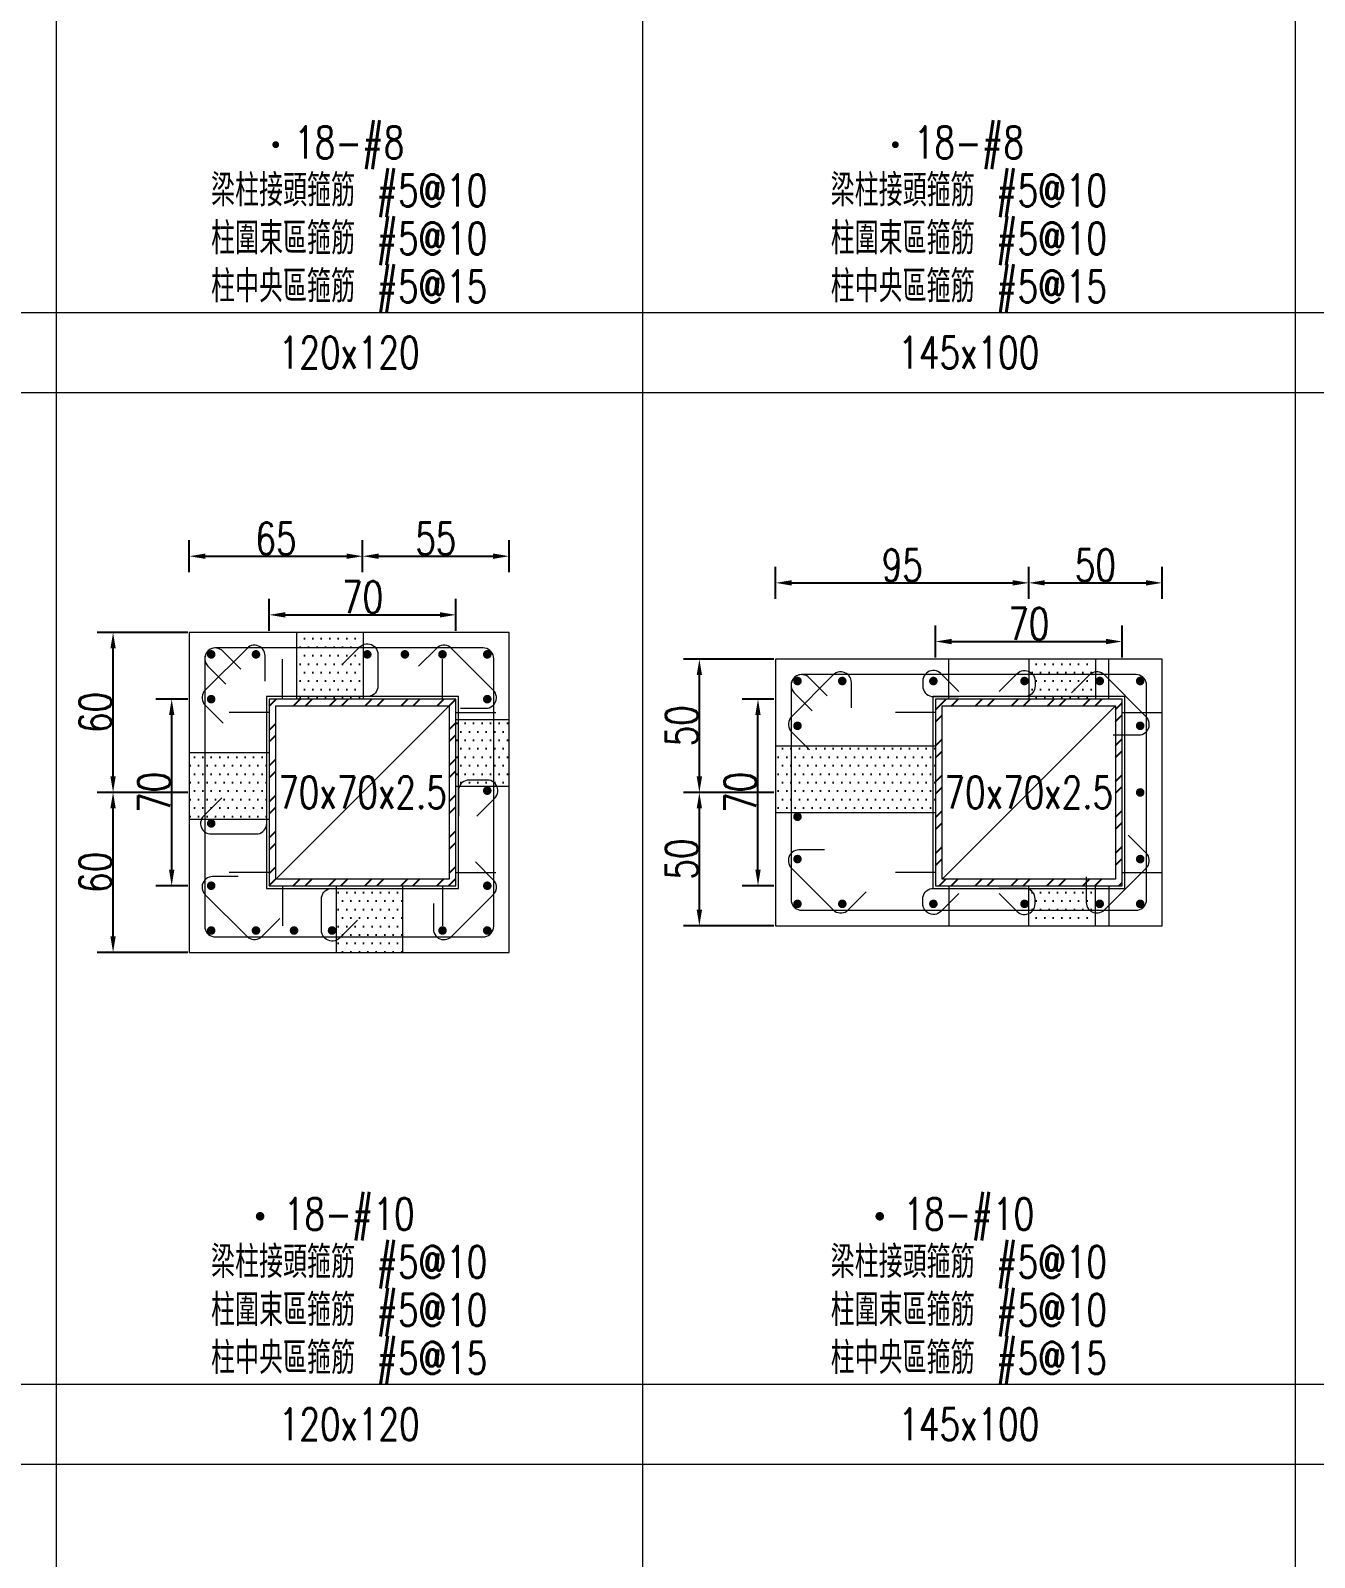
# Model space of a CAD drawing. Header units: millimetres. Extents: x 0 to 3905, y 0 to 8880.
# Drawn here: x 2440 to 2922, y 1573 to 2146 of the extents above; entities that cross this region are included whole.
import ezdxf
from ezdxf.enums import TextEntityAlignment as Align

# ---------------------------------------------------------------- set-up
doc = ezdxf.new("R2010")
doc.units = ezdxf.units.MM
doc.layers.get('DEFPOINTS').update_dxf_attribs({"color": 3})
for name, color, linetype in [('Hatch線', 6, 'Continuous'), ('TC-鋼粱', 132, 'Continuous'), ('主筋斷面', 2, 'Continuous'), ('文字-主筋根數', 7, 'Continuous'), ('文字-剪力筋 中央區', 7, 'Continuous'), ('文字-剪力筋-BC', 7, 'Continuous'), ('文字-剪力筋-圍束區', 7, 'Continuous'), ('文字-斷面尺寸', 7, 'Continuous'), ('文字-輔助字', 7, 'Continuous'), ('柱斷面線', 4, 'Continuous'), ('標註字', 4, 'Continuous'), ('箍筋線', 1, 'Continuous'), ('網格線', 7, 'Continuous'), ('鋼柱', 11, 'Continuous')]:
    doc.layers.add(name, color=color, linetype=linetype)
doc.styles.add('note', font='txt.shx', dxfattribs={"width": 0.75, "height": 12})
doc.styles.add('txt', font='txt.shx', dxfattribs={"height": 0.2, "bigfont": 'chineset.shx'})
doc.dimstyles.new('RCAD_DIM', dxfattribs={"dimtxt": 12, "dimasz": 6, "dimexe": 6, "dimexo": 0.625, "dimtad": 1, "dimdec": 0, "dimdsep": 46, "dimtxsty": 'note', "dimcen": 2.5, "dimclrd": 256, "dimclre": 256, "dimclrt": 256, "dimadec": 0, "dimazin": 0, "dimtfac": 1, "dimtmove": 0, "dimatfit": 3, "dimfxl": 0, "dimtolj": 1, "dimarcsym": 0})

# ---------------------------------------------------------------- blocks, each defined once
blk = doc.blocks.new('*D1362')
at = {"layer": 'DEFPOINTS', "color": 0}
for p in [(2600, 1926.62), (2530, 1920), (2600, 1920)]:
    blk.add_point(p, dxfattribs=at)
at = {"layer": '標註字', "lineweight": -2}
for p, q in [((2530, 1920.62), (2530, 1932.62)), ((2600, 1920.62), (2600, 1932.62)), ((2536, 1926.62), (2594, 1926.62))]:
    blk.add_line(p, q, dxfattribs=at)
at = {"layer": '標註字'}
for points in [[(2536, 1927.62), (2536, 1925.62), (2530, 1926.62)], [(2594, 1925.62), (2594, 1927.62), (2600, 1926.62)]]:
    blk.add_solid(points, dxfattribs=at)
at = {"layer": '標註字', "insert": (2565, 1933.25), "char_height": 12, "attachment_point": 5, "style": 'note'}
blk.add_mtext('\\A1;70', dxfattribs=at)
blk = doc.blocks.new('*D1363')
at = {"layer": 'DEFPOINTS', "color": 0}
for p in [(2493.38, 1895), (2500, 1895), (2500, 1825)]:
    blk.add_point(p, dxfattribs=at)
at = {"layer": '標註字', "lineweight": -2}
for p, q in [((2499.38, 1895), (2487.38, 1895)), ((2493.38, 1831), (2493.38, 1889)), ((2499.38, 1825), (2487.38, 1825))]:
    blk.add_line(p, q, dxfattribs=at)
at = {"layer": '標註字'}
for points in [[(2494.38, 1889), (2492.38, 1889), (2493.38, 1895)], [(2492.38, 1831), (2494.38, 1831), (2493.38, 1825)]]:
    blk.add_solid(points, dxfattribs=at)
at = {"layer": '標註字', "insert": (2486.75, 1860), "char_height": 12, "attachment_point": 5, "rotation": 90, "style": 'note'}
blk.add_mtext('\\A1;70', dxfattribs=at)
blk = doc.blocks.new('*D1364')
at = {"layer": 'DEFPOINTS', "color": 0}
for p in [(2565, 1948.62), (2500, 1942), (2565, 1942)]:
    blk.add_point(p, dxfattribs=at)
at = {"layer": '標註字', "lineweight": -2}
for p, q in [((2500, 1942.62), (2500, 1954.62)), ((2565, 1942.62), (2565, 1954.62)), ((2506, 1948.62), (2559, 1948.62))]:
    blk.add_line(p, q, dxfattribs=at)
at = {"layer": '標註字'}
for points in [[(2506, 1949.62), (2506, 1947.62), (2500, 1948.62)], [(2559, 1947.62), (2559, 1949.62), (2565, 1948.62)]]:
    blk.add_solid(points, dxfattribs=at)
at = {"layer": '標註字', "insert": (2532.5, 1955.25), "char_height": 12, "attachment_point": 5, "style": 'note'}
blk.add_mtext('\\A1;65', dxfattribs=at)
blk = doc.blocks.new('*D1365')
at = {"layer": 'DEFPOINTS', "color": 0}
for p in [(2620, 1948.62), (2565, 1942), (2620, 1942)]:
    blk.add_point(p, dxfattribs=at)
at = {"layer": '標註字', "lineweight": -2}
for p, q in [((2565, 1942.62), (2565, 1954.62)), ((2620, 1942.62), (2620, 1954.62)), ((2571, 1948.62), (2614, 1948.62))]:
    blk.add_line(p, q, dxfattribs=at)
at = {"layer": '標註字'}
for points in [[(2571, 1949.62), (2571, 1947.62), (2565, 1948.62)], [(2614, 1947.62), (2614, 1949.62), (2620, 1948.62)]]:
    blk.add_solid(points, dxfattribs=at)
at = {"layer": '標註字', "insert": (2592.5, 1955.25), "char_height": 12, "attachment_point": 5, "style": 'note'}
blk.add_mtext('\\A1;55', dxfattribs=at)
blk = doc.blocks.new('*D1366')
at = {"layer": 'DEFPOINTS', "color": 0}
for p in [(2471.38, 1860), (2500, 1860), (2500, 1800)]:
    blk.add_point(p, dxfattribs=at)
at = {"layer": '標註字', "lineweight": -2}
for p, q in [((2499.38, 1860), (2465.38, 1860)), ((2471.38, 1806), (2471.38, 1854)), ((2499.38, 1800), (2465.38, 1800))]:
    blk.add_line(p, q, dxfattribs=at)
at = {"layer": '標註字'}
for points in [[(2472.38, 1854), (2470.38, 1854), (2471.38, 1860)], [(2470.38, 1806), (2472.38, 1806), (2471.38, 1800)]]:
    blk.add_solid(points, dxfattribs=at)
at = {"layer": '標註字', "insert": (2464.75, 1830), "char_height": 12, "attachment_point": 5, "rotation": 90, "style": 'note'}
blk.add_mtext('\\A1;60', dxfattribs=at)
blk = doc.blocks.new('*D1367')
at = {"layer": 'DEFPOINTS', "color": 0}
for p in [(2471.38, 1920), (2500, 1920), (2500, 1860)]:
    blk.add_point(p, dxfattribs=at)
at = {"layer": '標註字', "lineweight": -2}
for p, q in [((2499.38, 1920), (2465.38, 1920)), ((2471.38, 1866), (2471.38, 1914)), ((2499.38, 1860), (2465.38, 1860))]:
    blk.add_line(p, q, dxfattribs=at)
at = {"layer": '標註字'}
for points in [[(2472.38, 1914), (2470.38, 1914), (2471.38, 1920)], [(2470.38, 1866), (2472.38, 1866), (2471.38, 1860)]]:
    blk.add_solid(points, dxfattribs=at)
at = {"layer": '標註字', "insert": (2464.75, 1890), "char_height": 12, "attachment_point": 5, "rotation": 90, "style": 'note'}
blk.add_mtext('\\A1;60', dxfattribs=at)
blk = doc.blocks.new('Circle_Filled')
at = {"const_width": 0.5}
blk.add_lwpolyline([(-0.25, 0, 1), (0.25, 0, 1)], format="xyb", close=True, dxfattribs=at)
blk = doc.blocks.new('*D1494')
at = {"layer": 'DEFPOINTS', "color": 0}
for p in [(2850, 1916.62), (2780, 1910), (2850, 1910)]:
    blk.add_point(p, dxfattribs=at)
at = {"layer": '標註字', "lineweight": -2}
for p, q in [((2780, 1910.62), (2780, 1922.62)), ((2850, 1910.62), (2850, 1922.62)), ((2786, 1916.62), (2844, 1916.62))]:
    blk.add_line(p, q, dxfattribs=at)
at = {"layer": '標註字'}
for points in [[(2786, 1917.62), (2786, 1915.62), (2780, 1916.62)], [(2844, 1915.62), (2844, 1917.62), (2850, 1916.62)]]:
    blk.add_solid(points, dxfattribs=at)
at = {"layer": '標註字', "insert": (2815, 1923.25), "char_height": 12, "attachment_point": 5, "style": 'note'}
blk.add_mtext('\\A1;70', dxfattribs=at)
blk = doc.blocks.new('*D1495')
at = {"layer": 'DEFPOINTS', "color": 0}
for p in [(2713.38, 1895), (2720, 1895), (2720, 1825)]:
    blk.add_point(p, dxfattribs=at)
at = {"layer": '標註字', "lineweight": -2}
for p, q in [((2719.38, 1895), (2707.38, 1895)), ((2713.38, 1831), (2713.38, 1889)), ((2719.38, 1825), (2707.38, 1825))]:
    blk.add_line(p, q, dxfattribs=at)
at = {"layer": '標註字'}
for points in [[(2714.38, 1889), (2712.38, 1889), (2713.38, 1895)], [(2712.38, 1831), (2714.38, 1831), (2713.38, 1825)]]:
    blk.add_solid(points, dxfattribs=at)
at = {"layer": '標註字', "insert": (2706.75, 1860), "char_height": 12, "attachment_point": 5, "rotation": 90, "style": 'note'}
blk.add_mtext('\\A1;70', dxfattribs=at)
blk = doc.blocks.new('*D1496')
at = {"layer": 'DEFPOINTS', "color": 0}
for p in [(2815, 1938.62), (2720, 1932), (2815, 1932)]:
    blk.add_point(p, dxfattribs=at)
at = {"layer": '標註字', "lineweight": -2}
for p, q in [((2720, 1932.62), (2720, 1944.62)), ((2815, 1932.62), (2815, 1944.62)), ((2726, 1938.62), (2809, 1938.62))]:
    blk.add_line(p, q, dxfattribs=at)
at = {"layer": '標註字'}
for points in [[(2726, 1939.62), (2726, 1937.62), (2720, 1938.62)], [(2809, 1937.62), (2809, 1939.62), (2815, 1938.62)]]:
    blk.add_solid(points, dxfattribs=at)
at = {"layer": '標註字', "insert": (2767.5, 1945.25), "char_height": 12, "attachment_point": 5, "style": 'note'}
blk.add_mtext('\\A1;95', dxfattribs=at)
blk = doc.blocks.new('*D1497')
at = {"layer": 'DEFPOINTS', "color": 0}
for p in [(2865, 1938.62), (2815, 1932), (2865, 1932)]:
    blk.add_point(p, dxfattribs=at)
at = {"layer": '標註字', "lineweight": -2}
for p, q in [((2815, 1932.62), (2815, 1944.62)), ((2865, 1932.62), (2865, 1944.62)), ((2821, 1938.62), (2859, 1938.62))]:
    blk.add_line(p, q, dxfattribs=at)
at = {"layer": '標註字'}
for points in [[(2821, 1939.62), (2821, 1937.62), (2815, 1938.62)], [(2859, 1937.62), (2859, 1939.62), (2865, 1938.62)]]:
    blk.add_solid(points, dxfattribs=at)
at = {"layer": '標註字', "insert": (2840, 1945.25), "char_height": 12, "attachment_point": 5, "style": 'note'}
blk.add_mtext('\\A1;50', dxfattribs=at)
blk = doc.blocks.new('*D1498')
at = {"layer": 'DEFPOINTS', "color": 0}
for p in [(2691.38, 1860), (2720, 1860), (2720, 1810)]:
    blk.add_point(p, dxfattribs=at)
at = {"layer": '標註字', "lineweight": -2}
for p, q in [((2719.38, 1860), (2685.38, 1860)), ((2691.38, 1816), (2691.38, 1854)), ((2719.38, 1810), (2685.38, 1810))]:
    blk.add_line(p, q, dxfattribs=at)
at = {"layer": '標註字'}
for points in [[(2692.38, 1854), (2690.38, 1854), (2691.38, 1860)], [(2690.38, 1816), (2692.38, 1816), (2691.38, 1810)]]:
    blk.add_solid(points, dxfattribs=at)
at = {"layer": '標註字', "insert": (2684.75, 1835), "char_height": 12, "attachment_point": 5, "rotation": 90, "style": 'note'}
blk.add_mtext('\\A1;50', dxfattribs=at)
blk = doc.blocks.new('*D1499')
at = {"layer": 'DEFPOINTS', "color": 0}
for p in [(2691.38, 1910), (2720, 1910), (2720, 1860)]:
    blk.add_point(p, dxfattribs=at)
at = {"layer": '標註字', "lineweight": -2}
for p, q in [((2719.38, 1910), (2685.38, 1910)), ((2691.38, 1866), (2691.38, 1904)), ((2719.38, 1860), (2685.38, 1860))]:
    blk.add_line(p, q, dxfattribs=at)
at = {"layer": '標註字'}
for points in [[(2692.38, 1904), (2690.38, 1904), (2691.38, 1910)], [(2690.38, 1866), (2692.38, 1866), (2691.38, 1860)]]:
    blk.add_solid(points, dxfattribs=at)
at = {"layer": '標註字', "insert": (2684.75, 1885), "char_height": 12, "attachment_point": 5, "rotation": 90, "style": 'note'}
blk.add_mtext('\\A1;50', dxfattribs=at)

msp = doc.modelspace()

# ---------------------------------------------------------------- hatches: boundary and pattern name
at = {"layer": 'Hatch線'}
h = msp.add_hatch(dxfattribs=at)
h.set_pattern_fill('ANSI32', color=256, style=0)
h.paths.add_polyline_path([(2530, 1825), (2600, 1825), (2600, 1895), (2530, 1895)], flags=17)
h.paths.add_polyline_path([(2532.5, 1827.5), (2532.5, 1892.5), (2597.5, 1892.5), (2597.5, 1827.5)])
h = msp.add_hatch(dxfattribs=at)
h.set_pattern_fill('ANSI32', color=256, style=0)
h.paths.add_polyline_path([(2780, 1825), (2850, 1825), (2850, 1895), (2780, 1895)], flags=17)
h.paths.add_polyline_path([(2782.5, 1827.5), (2782.5, 1892.5), (2847.5, 1892.5), (2847.5, 1827.5)])
at = {"layer": 'TC-鋼粱'}
h = msp.add_hatch(dxfattribs=at)
h.set_pattern_fill('DOTS', color=256, scale=2, style=0)
h.paths.add_polyline_path([(2565.17, 1920), (2540.17, 1920), (2540.17, 1895), (2565.17, 1895)], flags=17)
h = msp.add_hatch(dxfattribs=at)
h.set_pattern_fill('DOTS', color=256, scale=2, style=0)
h.paths.add_polyline_path([(2840, 1910), (2815, 1910), (2815, 1895), (2840, 1895)], flags=17)
h = msp.add_hatch(dxfattribs=at)
h.set_pattern_fill('DOTS', color=256, scale=2, style=0)
h.paths.add_polyline_path([(2620, 1862.28), (2620, 1887.28), (2600, 1887.28), (2600, 1862.28)], flags=17)
h = msp.add_hatch(dxfattribs=at)
h.set_pattern_fill('DOTS', color=256, scale=2, style=0)
h.paths.add_polyline_path([(2500, 1875), (2500, 1850), (2530, 1850), (2530, 1875)], flags=17)
h = msp.add_hatch(dxfattribs=at)
h.set_pattern_fill('DOTS', color=256, scale=2, style=0)
h.paths.add_polyline_path([(2720, 1877.5), (2720, 1852.5), (2780, 1852.5), (2780, 1877.5)], flags=17)
h = msp.add_hatch(dxfattribs=at)
h.set_pattern_fill('DOTS', color=256, scale=2, style=0)
h.paths.add_polyline_path([(2555.17, 1800), (2580.17, 1800), (2580.17, 1825), (2555.17, 1825)], flags=17)
h = msp.add_hatch(dxfattribs=at)
h.set_pattern_fill('DOTS', color=256, scale=2, style=0)
h.paths.add_polyline_path([(2815, 1810), (2840, 1810), (2840, 1825), (2815, 1825)], flags=17)

# ---------------------------------------------------------------- linework, layer by layer
at = {"layer": 'DEFPOINTS', "lineweight": 5}
for points in [[(2535, 1895), (2535, 1910)], [(2595, 1895), (2595, 1910)], [(2785, 1895), (2785, 1910)], [(2845, 1895), (2845, 1910)], [(2530, 1824), (2601, 1824), (2601, 1896), (2529, 1896), (2529, 1824), (2530, 1824)], [(2780, 1824), (2851, 1824), (2851, 1896), (2779, 1896), (2779, 1824), (2780, 1824)], [(2532.5, 1827.5), (2597.5, 1892.5)], [(2782.5, 1827.5), (2847.5, 1892.5)], [(2530, 1890), (2515, 1890)], [(2600, 1890), (2615, 1890)], [(2780, 1890), (2765, 1890)], [(2850, 1890), (2865, 1890)], [(2530, 1830), (2515, 1830)], [(2600, 1830), (2615, 1830)], [(2780, 1830), (2765, 1830)], [(2850, 1830), (2865, 1830)], [(2535, 1825), (2535, 1810)], [(2595, 1825), (2595, 1810)], [(2785, 1825), (2785, 1810)], [(2845, 1825), (2845, 1810)]]:
    msp.add_lwpolyline(points, dxfattribs=at)
at = {"layer": 'TC-鋼粱', "lineweight": 5}
for points in [[(2540.17, 1920), (2540.17, 1895)], [(2565.17, 1920), (2565.17, 1895)], [(2815, 1910), (2815, 1895)], [(2840, 1910), (2840, 1895)], [(2620, 1887.28), (2600, 1887.28)], [(2500, 1875), (2530, 1875)], [(2720, 1877.5), (2780, 1877.5)], [(2620, 1862.28), (2600, 1862.28)], [(2720, 1852.5), (2780, 1852.5)], [(2500, 1850), (2530, 1850)], [(2555.17, 1800), (2555.17, 1825)], [(2580.17, 1800), (2580.17, 1825)], [(2815, 1810), (2815, 1825)], [(2840, 1810), (2840, 1825)]]:
    msp.add_lwpolyline(points, dxfattribs=at)
at = {"layer": '柱斷面線', "lineweight": 5}
for points in [[(2500, 1800), (2620, 1800), (2620, 1920), (2500, 1920), (2500, 1800)], [(2720, 1810), (2865, 1810), (2865, 1910), (2720, 1910), (2720, 1810)]]:
    msp.add_lwpolyline(points, dxfattribs=at)
at = {"layer": '箍筋線', "lineweight": 5}
for points in [[(2528.43, 1901.71), (2528.43, 1911.25), (2528.37, 1911.92), (2528.2, 1912.56), (2527.93, 1913.17), (2527.56, 1913.73), (2527.1, 1914.22), (2526.57, 1914.62), (2525.97, 1914.92), (2525.34, 1915.13), (2524.67, 1915.22), (2524.01, 1915.2), (2523.35, 1915.07), (2522.73, 1914.83), (2522.15, 1914.49), (2521.64, 1914.06), (2505.94, 1898.36), (2505.49, 1897.83), (2505.15, 1897.23), (2504.91, 1896.58), (2504.79, 1895.89), (2504.79, 1895.2), (2504.91, 1894.52), (2505.15, 1893.87), (2505.49, 1893.27), (2505.94, 1892.74), (2512.68, 1885.99)], [(2519.33, 1906.29), (2512.58, 1913.04), (2512.07, 1913.47), (2511.49, 1913.81), (2510.87, 1914.05), (2510.22, 1914.18), (2509.55, 1914.2), (2508.89, 1914.11), (2508.25, 1913.9), (2507.66, 1913.6), (2507.12, 1913.19), (2506.66, 1912.71), (2506.29, 1912.15), (2506.02, 1911.54), (2505.85, 1910.9), (2505.79, 1910.23), (2505.79, 1809.77), (2505.86, 1809.08), (2506.03, 1808.41), (2506.33, 1807.78), (2506.72, 1807.21), (2507.21, 1806.72), (2507.78, 1806.33), (2508.41, 1806.03), (2509.08, 1805.86), (2509.77, 1805.79), (2610.23, 1805.79), (2610.92, 1805.86), (2611.59, 1806.03), (2612.22, 1806.33), (2612.79, 1806.72), (2613.28, 1807.21), (2613.67, 1807.78), (2613.97, 1808.41), (2614.14, 1809.08), (2614.21, 1809.77), (2614.21, 1910.23), (2614.14, 1910.92), (2613.97, 1911.59), (2613.67, 1912.22), (2613.28, 1912.79), (2612.79, 1913.28), (2612.22, 1913.67), (2611.59, 1913.97), (2610.92, 1914.14), (2610.23, 1914.21), (2509.77, 1914.21), (2509.1, 1914.15), (2508.46, 1913.98), (2507.85, 1913.71), (2507.29, 1913.34), (2506.81, 1912.88), (2506.4, 1912.34), (2506.1, 1911.75), (2505.89, 1911.11), (2505.8, 1910.45), (2505.82, 1909.78), (2505.95, 1909.13), (2506.19, 1908.51), (2506.53, 1907.93), (2506.96, 1907.42), (2513.71, 1900.67)], [(2557.22, 1907.86), (2563.97, 1914.61), (2564.48, 1915.04), (2565.06, 1915.38), (2565.68, 1915.62), (2566.34, 1915.75), (2567, 1915.77), (2567.67, 1915.68), (2568.3, 1915.47), (2568.9, 1915.17), (2569.43, 1914.76), (2569.89, 1914.28), (2570.26, 1913.72), (2570.53, 1913.11), (2570.7, 1912.47), (2570.76, 1911.8), (2570.76, 1899.96), (2570.7, 1899.26), (2570.52, 1898.6), (2570.22, 1897.97), (2569.83, 1897.4), (2569.34, 1896.91), (2568.77, 1896.51), (2568.14, 1896.22), (2567.47, 1896.04), (2566.78, 1895.98), (2557.24, 1895.98)], [(2601.71, 1891.57), (2611.25, 1891.57), (2611.92, 1891.63), (2612.56, 1891.8), (2613.17, 1892.07), (2613.73, 1892.44), (2614.22, 1892.9), (2614.62, 1893.43), (2614.92, 1894.03), (2615.13, 1894.66), (2615.22, 1895.33), (2615.2, 1895.99), (2615.07, 1896.65), (2614.83, 1897.27), (2614.49, 1897.85), (2614.06, 1898.36), (2598.36, 1914.06), (2597.83, 1914.51), (2597.23, 1914.85), (2596.58, 1915.09), (2595.89, 1915.21), (2595.2, 1915.21), (2594.52, 1915.09), (2593.87, 1914.85), (2593.27, 1914.51), (2592.74, 1914.06), (2585.99, 1907.32)], [(2748.43, 1891.71), (2748.43, 1901.25), (2748.37, 1901.92), (2748.2, 1902.56), (2747.93, 1903.17), (2747.56, 1903.73), (2747.1, 1904.22), (2746.57, 1904.62), (2745.97, 1904.92), (2745.34, 1905.13), (2744.67, 1905.22), (2744.01, 1905.2), (2743.35, 1905.07), (2742.73, 1904.83), (2742.15, 1904.49), (2741.64, 1904.06), (2725.94, 1888.36), (2725.49, 1887.83), (2725.15, 1887.23), (2724.91, 1886.58), (2724.79, 1885.89), (2724.79, 1885.2), (2724.91, 1884.52), (2725.15, 1883.87), (2725.49, 1883.27), (2725.94, 1882.74), (2732.68, 1875.99)], [(2739.33, 1896.29), (2732.58, 1903.04), (2732.07, 1903.47), (2731.49, 1903.81), (2730.87, 1904.05), (2730.22, 1904.18), (2729.55, 1904.2), (2728.89, 1904.11), (2728.25, 1903.9), (2727.66, 1903.6), (2727.12, 1903.19), (2726.66, 1902.71), (2726.29, 1902.15), (2726.02, 1901.54), (2725.85, 1900.9), (2725.79, 1900.23), (2725.79, 1819.77), (2725.86, 1819.08), (2726.03, 1818.41), (2726.33, 1817.78), (2726.72, 1817.21), (2727.21, 1816.72), (2727.78, 1816.33), (2728.41, 1816.03), (2729.08, 1815.86), (2729.77, 1815.79), (2855.23, 1815.79), (2855.92, 1815.86), (2856.59, 1816.03), (2857.22, 1816.33), (2857.79, 1816.72), (2858.28, 1817.21), (2858.67, 1817.78), (2858.97, 1818.41), (2859.14, 1819.08), (2859.21, 1819.77), (2859.21, 1900.23), (2859.14, 1900.92), (2858.97, 1901.59), (2858.67, 1902.22), (2858.28, 1902.79), (2857.79, 1903.28), (2857.22, 1903.67), (2856.59, 1903.97), (2855.92, 1904.14), (2855.23, 1904.21), (2729.77, 1904.21), (2729.1, 1904.15), (2728.46, 1903.98), (2727.85, 1903.71), (2727.29, 1903.34), (2726.81, 1902.88), (2726.4, 1902.34), (2726.1, 1901.75), (2725.89, 1901.11), (2725.8, 1900.45), (2725.82, 1899.78), (2725.95, 1899.13), (2726.19, 1898.51), (2726.53, 1897.93), (2726.96, 1897.42), (2733.71, 1890.67)], [(2788.75, 1897.86), (2782.01, 1904.61), (2781.5, 1905.04), (2780.92, 1905.38), (2780.3, 1905.62), (2779.64, 1905.75), (2778.97, 1905.77), (2778.31, 1905.68), (2777.67, 1905.47), (2777.08, 1905.17), (2776.55, 1904.77), (2776.09, 1904.28), (2775.72, 1903.72), (2775.44, 1903.11), (2775.28, 1902.47), (2775.22, 1901.8), (2775.22, 1899.96), (2775.28, 1899.27), (2775.46, 1898.6), (2775.75, 1897.97), (2776.15, 1897.4), (2776.64, 1896.91), (2777.21, 1896.51), (2777.84, 1896.22), (2778.5, 1896.04), (2779.19, 1895.98), (2788.73, 1895.98)], [(2803.83, 1897.86), (2810.58, 1904.61), (2811.09, 1905.04), (2811.66, 1905.38), (2812.29, 1905.62), (2812.94, 1905.75), (2813.61, 1905.77), (2814.27, 1905.68), (2814.91, 1905.47), (2815.5, 1905.17), (2816.04, 1904.77), (2816.5, 1904.28), (2816.87, 1903.72), (2817.14, 1903.11), (2817.31, 1902.47), (2817.36, 1901.8), (2817.36, 1899.96), (2817.3, 1899.27), (2817.13, 1898.6), (2816.83, 1897.97), (2816.44, 1897.4), (2815.95, 1896.91), (2815.38, 1896.51), (2814.75, 1896.22), (2814.08, 1896.04), (2813.39, 1895.98), (2803.85, 1895.98)], [(2846.71, 1881.57), (2856.25, 1881.57), (2856.92, 1881.63), (2857.56, 1881.8), (2858.17, 1882.07), (2858.73, 1882.44), (2859.22, 1882.9), (2859.62, 1883.43), (2859.92, 1884.03), (2860.13, 1884.66), (2860.22, 1885.33), (2860.2, 1885.99), (2860.07, 1886.65), (2859.83, 1887.27), (2859.49, 1887.85), (2859.06, 1888.36), (2843.36, 1904.06), (2842.83, 1904.51), (2842.23, 1904.85), (2841.58, 1905.09), (2840.89, 1905.21), (2840.2, 1905.21), (2839.52, 1905.09), (2838.87, 1904.85), (2838.27, 1904.51), (2837.74, 1904.06), (2830.99, 1897.32)], [(2607.86, 1851.11), (2614.61, 1857.86), (2615.04, 1858.37), (2615.38, 1858.94), (2615.62, 1859.57), (2615.75, 1860.22), (2615.77, 1860.89), (2615.68, 1861.55), (2615.47, 1862.19), (2615.17, 1862.78), (2614.76, 1863.32), (2614.28, 1863.78), (2613.72, 1864.15), (2613.11, 1864.42), (2612.47, 1864.59), (2611.8, 1864.64), (2604.96, 1864.64), (2604.26, 1864.58), (2603.6, 1864.4), (2602.97, 1864.11), (2602.4, 1863.71), (2601.91, 1863.22), (2601.51, 1862.66), (2601.22, 1862.03), (2601.04, 1861.36), (2600.98, 1860.67), (2600.98, 1851.13)], [(2512.14, 1857.95), (2505.39, 1851.2), (2504.96, 1850.69), (2504.62, 1850.12), (2504.38, 1849.49), (2504.25, 1848.84), (2504.23, 1848.17), (2504.32, 1847.51), (2504.53, 1846.87), (2504.83, 1846.28), (2505.24, 1845.74), (2505.72, 1845.28), (2506.28, 1844.91), (2506.89, 1844.64), (2507.53, 1844.47), (2508.2, 1844.42), (2525.04, 1844.42), (2525.74, 1844.48), (2526.4, 1844.66), (2527.03, 1844.95), (2527.6, 1845.35), (2528.09, 1845.84), (2528.49, 1846.4), (2528.78, 1847.03), (2528.96, 1847.7), (2529.02, 1848.39), (2529.02, 1857.93)], [(2836.57, 1828.29), (2836.57, 1818.75), (2836.63, 1818.08), (2836.8, 1817.44), (2837.07, 1816.83), (2837.44, 1816.27), (2837.9, 1815.78), (2838.43, 1815.38), (2839.03, 1815.08), (2839.66, 1814.87), (2840.33, 1814.78), (2840.99, 1814.8), (2841.65, 1814.93), (2842.27, 1815.17), (2842.85, 1815.51), (2843.36, 1815.94), (2859.06, 1831.64), (2859.51, 1832.17), (2859.85, 1832.77), (2860.09, 1833.42), (2860.21, 1834.11), (2860.21, 1834.8), (2860.09, 1835.48), (2859.85, 1836.13), (2859.51, 1836.73), (2859.06, 1837.26), (2852.32, 1844.01)], [(2591.57, 1818.29), (2591.57, 1808.75), (2591.63, 1808.08), (2591.8, 1807.44), (2592.07, 1806.83), (2592.44, 1806.27), (2592.9, 1805.78), (2593.43, 1805.38), (2594.03, 1805.08), (2594.66, 1804.87), (2595.33, 1804.78), (2595.99, 1804.8), (2596.65, 1804.93), (2597.27, 1805.17), (2597.85, 1805.51), (2598.36, 1805.94), (2614.06, 1821.64), (2614.51, 1822.17), (2614.85, 1822.77), (2615.09, 1823.42), (2615.21, 1824.11), (2615.21, 1824.8), (2615.09, 1825.48), (2614.85, 1826.13), (2614.51, 1826.73), (2614.06, 1827.26), (2607.32, 1834.01)], [(2738.29, 1838.43), (2728.75, 1838.43), (2728.08, 1838.37), (2727.44, 1838.2), (2726.83, 1837.93), (2726.27, 1837.56), (2725.78, 1837.1), (2725.38, 1836.57), (2725.08, 1835.97), (2724.87, 1835.34), (2724.78, 1834.67), (2724.8, 1834.01), (2724.93, 1833.35), (2725.17, 1832.73), (2725.51, 1832.15), (2725.94, 1831.64), (2741.64, 1815.94), (2742.17, 1815.49), (2742.77, 1815.15), (2743.42, 1814.91), (2744.11, 1814.79), (2744.8, 1814.79), (2745.48, 1814.91), (2746.13, 1815.15), (2746.73, 1815.49), (2747.26, 1815.94), (2754.01, 1822.68)], [(2518.29, 1828.43), (2508.75, 1828.43), (2508.08, 1828.37), (2507.44, 1828.2), (2506.83, 1827.93), (2506.27, 1827.56), (2505.78, 1827.1), (2505.38, 1826.57), (2505.08, 1825.97), (2504.87, 1825.34), (2504.78, 1824.67), (2504.8, 1824.01), (2504.93, 1823.35), (2505.17, 1822.73), (2505.51, 1822.15), (2505.94, 1821.64), (2521.64, 1805.94), (2522.17, 1805.49), (2522.77, 1805.15), (2523.42, 1804.91), (2524.11, 1804.79), (2524.8, 1804.79), (2525.48, 1804.91), (2526.13, 1805.15), (2526.73, 1805.49), (2527.26, 1805.94), (2534.01, 1812.68)], [(2563.12, 1812.14), (2556.37, 1805.39), (2555.86, 1804.96), (2555.29, 1804.62), (2554.66, 1804.38), (2554.01, 1804.25), (2553.34, 1804.23), (2552.68, 1804.32), (2552.04, 1804.53), (2551.45, 1804.83), (2550.91, 1805.24), (2550.45, 1805.72), (2550.08, 1806.28), (2549.81, 1806.89), (2549.64, 1807.53), (2549.59, 1808.2), (2549.59, 1820.04), (2549.65, 1820.74), (2549.83, 1821.4), (2550.12, 1822.03), (2550.52, 1822.6), (2551.01, 1823.09), (2551.57, 1823.49), (2552.2, 1823.78), (2552.87, 1823.96), (2553.56, 1824.02), (2563.1, 1824.02)], [(2788.75, 1822.14), (2782.01, 1815.39), (2781.5, 1814.96), (2780.92, 1814.62), (2780.3, 1814.38), (2779.64, 1814.25), (2778.97, 1814.23), (2778.31, 1814.32), (2777.67, 1814.53), (2777.08, 1814.83), (2776.55, 1815.23), (2776.09, 1815.72), (2775.72, 1816.28), (2775.44, 1816.89), (2775.28, 1817.53), (2775.22, 1818.2), (2775.22, 1820.04), (2775.28, 1820.73), (2775.46, 1821.4), (2775.75, 1822.03), (2776.15, 1822.6), (2776.64, 1823.09), (2777.21, 1823.49), (2777.84, 1823.78), (2778.5, 1823.96), (2779.19, 1824.02), (2788.73, 1824.02)], [(2803.83, 1822.14), (2810.58, 1815.39), (2811.09, 1814.96), (2811.66, 1814.62), (2812.29, 1814.38), (2812.94, 1814.25), (2813.61, 1814.23), (2814.27, 1814.32), (2814.91, 1814.53), (2815.5, 1814.83), (2816.04, 1815.23), (2816.5, 1815.72), (2816.87, 1816.28), (2817.14, 1816.89), (2817.31, 1817.53), (2817.36, 1818.2), (2817.36, 1820.04), (2817.3, 1820.73), (2817.13, 1821.4), (2816.83, 1822.03), (2816.44, 1822.6), (2815.95, 1823.09), (2815.38, 1823.49), (2814.75, 1823.78), (2814.08, 1823.96), (2813.39, 1824.02), (2803.85, 1824.02)]]:
    msp.add_lwpolyline(points, dxfattribs=at)
at = {"layer": '網格線', "lineweight": 5}
for points in [[(2450, 2412), (2450, 2040)], [(2670, 2412), (2670, 2040)], [(2915, 2412), (2915, 2040)], [(2220, 2040), (2450, 2040)], [(2450, 2040), (2670, 2040)], [(2450, 2040), (2450, 2010)], [(2670, 2040), (2915, 2040)], [(2670, 2040), (2670, 2010)], [(2915, 2040), (3125, 2040)], [(2915, 2040), (2915, 2010)], [(2220, 2010), (2450, 2010)], [(2450, 2010), (2670, 2010)], [(2450, 2010), (2450, 1638)], [(2670, 2010), (2915, 2010)], [(2670, 2010), (2670, 1638)], [(2915, 2010), (3125, 2010)], [(2915, 2010), (2915, 1638)], [(2220, 1638), (2450, 1638)], [(2450, 1638), (2670, 1638)], [(2450, 1638), (2450, 1608)], [(2670, 1638), (2915, 1638)], [(2670, 1638), (2670, 1608)], [(2915, 1638), (3125, 1638)], [(2915, 1638), (2915, 1608)], [(2220, 1608), (2450, 1608)], [(2450, 1608), (2670, 1608)], [(2450, 1608), (2450, 1236)], [(2670, 1608), (2915, 1608)], [(2670, 1608), (2670, 1236)], [(2915, 1608), (3125, 1608)], [(2915, 1608), (2915, 1236)]]:
    msp.add_lwpolyline(points, dxfattribs=at)
at = {"layer": '鋼柱', "lineweight": 5}
for points in [[(2530, 1825), (2600, 1825), (2600, 1895), (2530, 1895), (2530, 1825)], [(2532.5, 1827.5), (2532.5, 1892.5), (2597.5, 1892.5), (2597.5, 1827.5), (2532.5, 1827.5)], [(2780, 1825), (2850, 1825), (2850, 1895), (2780, 1895), (2780, 1825)], [(2782.5, 1827.5), (2782.5, 1892.5), (2847.5, 1892.5), (2847.5, 1827.5), (2782.5, 1827.5)]]:
    msp.add_lwpolyline(points, dxfattribs=at)

# ---------------------------------------------------------------- block references
at = {"layer": '主筋斷面', "lineweight": 5}
for p, xscale, yscale in [((2532.42, 2103), 2.539999961853027, 2.539999961853027), ((2764.92, 2103), 2.539999961853027, 2.539999961853027), ((2508.2, 1911.8), 3.220000028610229, 3.220000028610229), ((2525, 1911.8), 3.220000028610229, 3.220000028610229), ((2566.78, 1911.8), 3.220000028610229, 3.220000028610229), ((2580.89, 1911.8), 3.220000028610229, 3.220000028610229), ((2595, 1911.8), 3.220000028610229, 3.220000028610229), ((2611.8, 1911.8), 3.220000028610229, 3.220000028610229), ((2728.2, 1901.8), 3.220000028610229, 3.220000028610229), ((2745, 1901.8), 3.220000028610229, 3.220000028610229), ((2779.19, 1901.8), 3.220000028610229, 3.220000028610229), ((2813.39, 1901.8), 3.220000028610229, 3.220000028610229), ((2841.61, 1901.8), 3.220000028610229, 3.220000028610229), ((2856.8, 1901.8), 3.220000028610229, 3.220000028610229), ((2508.2, 1895), 3.220000028610229, 3.220000028610229), ((2611.8, 1895), 3.220000028610229, 3.220000028610229), ((2728.2, 1885), 3.220000028610229, 3.220000028610229), ((2856.8, 1885), 3.220000028610229, 3.220000028610229), ((2611.8, 1860.67), 3.220000028610229, 3.220000028610229), ((2856.8, 1860), 3.220000028610229, 3.220000028610229), ((2728.2, 1850.89), 3.220000028610229, 3.220000028610229), ((2508.2, 1848.39), 3.220000028610229, 3.220000028610229), ((2728.2, 1835), 3.220000028610229, 3.220000028610229), ((2856.8, 1835), 3.220000028610229, 3.220000028610229), ((2508.2, 1825), 3.220000028610229, 3.220000028610229), ((2611.8, 1825), 3.220000028610229, 3.220000028610229), ((2728.2, 1818.2), 3.220000028610229, 3.220000028610229), ((2745, 1818.2), 3.220000028610229, 3.220000028610229), ((2779.19, 1818.2), 3.220000028610229, 3.220000028610229), ((2813.39, 1818.2), 3.220000028610229, 3.220000028610229), ((2841.61, 1818.2), 3.220000028610229, 3.220000028610229), ((2856.8, 1818.2), 3.220000028610229, 3.220000028610229), ((2508.2, 1808.2), 3.220000028610229, 3.220000028610229), ((2525, 1808.2), 3.220000028610229, 3.220000028610229), ((2539.28, 1808.2), 3.220000028610229, 3.220000028610229), ((2553.56, 1808.2), 3.220000028610229, 3.220000028610229), ((2595, 1808.2), 3.220000028610229, 3.220000028610229), ((2611.8, 1808.2), 3.220000028610229, 3.220000028610229), ((2526.56, 1701), 3.220000028610229, 3.220000028610229), ((2759.06, 1701), 3.220000028610229, 3.220000028610229)]:
    msp.add_blockref('Circle_Filled', p, dxfattribs=dict(at, xscale=xscale, yscale=yscale))

# ---------------------------------------------------------------- texts
at = {"layer": '文字-主筋根數', "style": 'txt', "width": 0.75}
for s, p in [('18-#8', (2560, 2103)), ('18-#8', (2792.5, 2103)), ('18-#10', (2560, 1701)), ('18-#10', (2792.5, 1701))]:
    msp.add_text(s, height=12, dxfattribs=at).set_placement(p, align=Align.MIDDLE)
at = {"layer": '文字-剪力筋 中央區', "style": 'txt', "width": 0.75}
for p in [(2560, 2049), (2792.5, 2049), (2560, 1647), (2792.5, 1647)]:
    msp.add_text('柱中央區箍筋 #5@15', height=12, dxfattribs=at).set_placement(p, align=Align.MIDDLE)
at = {"layer": '文字-剪力筋-BC', "style": 'txt', "width": 0.75}
for p in [(2560, 2085), (2792.5, 2085), (2560, 1683), (2792.5, 1683)]:
    msp.add_text('梁柱接頭箍筋 #5@10', height=12, dxfattribs=at).set_placement(p, align=Align.MIDDLE)
at = {"layer": '文字-剪力筋-圍束區', "style": 'txt', "width": 0.75}
for p in [(2560, 2067), (2792.5, 2067), (2560, 1665), (2792.5, 1665)]:
    msp.add_text('柱圍束區箍筋 #5@10', height=12, dxfattribs=at).set_placement(p, align=Align.MIDDLE)
at = {"layer": '文字-斷面尺寸', "style": 'txt', "width": 0.75}
for s, p in [('120x120', (2560, 2025)), ('145x100', (2792.5, 2025)), ('120x120', (2560, 1623)), ('145x100', (2792.5, 1623))]:
    msp.add_text(s, height=12, dxfattribs=at).set_placement(p, align=Align.MIDDLE)
at = {"layer": '文字-輔助字', "style": 'txt', "width": 0.75}
for p in [(2565, 1860), (2815, 1860)]:
    msp.add_text('70x70x2.5', height=12, dxfattribs=at).set_placement(p, align=Align.MIDDLE)

# ---------------------------------------------------------------- dimensions: what is measured, and where the dimension line sits
at = {"layer": '標註字'}
for base, p1, p2, picture, middle in [((2565, 1948.62), (2500, 1942), (2565, 1942), '*D1364', (2532.5, 1955.25)), ((2620, 1948.62), (2565, 1942), (2620, 1942), '*D1365', (2592.5, 1955.25)), ((2815, 1938.62), (2720, 1932), (2815, 1932), '*D1496', (2767.5, 1945.25)), ((2865, 1938.62), (2815, 1932), (2865, 1932), '*D1497', (2840, 1945.25)), ((2600, 1926.62), (2530, 1920), (2600, 1920), '*D1362', (2565, 1933.25)), ((2850, 1916.62), (2780, 1910), (2850, 1910), '*D1494', (2815, 1923.25))]:
    dim = msp.add_linear_dim(base=base, p1=p1, p2=p2, dimstyle='RCAD_DIM', dxfattribs=at)
    dim.commit()
    dim.dimension.update_dxf_attribs({"geometry": picture, "text_midpoint": middle})
for base, p1, p2, picture, middle in [((2471.38, 1920), (2500, 1860), (2500, 1920), '*D1367', (2464.75, 1890)), ((2691.38, 1910), (2720, 1860), (2720, 1910), '*D1499', (2684.75, 1885)), ((2493.38, 1895), (2500, 1825), (2500, 1895), '*D1363', (2486.75, 1860)), ((2713.38, 1895), (2720, 1825), (2720, 1895), '*D1495', (2706.75, 1860)), ((2471.38, 1860), (2500, 1800), (2500, 1860), '*D1366', (2464.75, 1830)), ((2691.38, 1860), (2720, 1810), (2720, 1860), '*D1498', (2684.75, 1835))]:
    dim = msp.add_linear_dim(base=base, p1=p1, p2=p2, angle=90, dimstyle='RCAD_DIM', dxfattribs=at)
    dim.commit()
    dim.dimension.update_dxf_attribs({"geometry": picture, "text_midpoint": middle})

doc.saveas('drawing.dxf')
